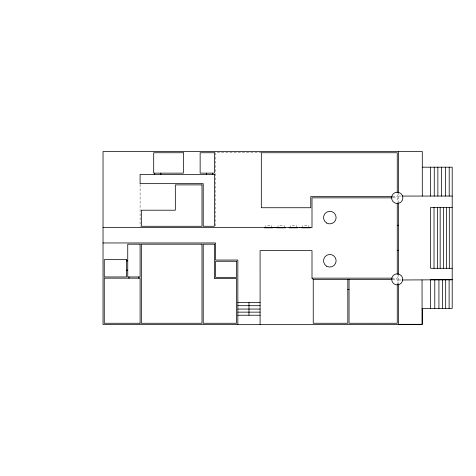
<?xml version="1.0" encoding="UTF-8"?>
<svg xmlns="http://www.w3.org/2000/svg" width="476" height="476" viewBox="0 0 476 476"><rect width="100%" height="100%" fill="white"/><g stroke="black" fill="none" stroke-linecap="round" stroke-linejoin="round"><path stroke-width="0.36" stroke-dasharray="2.38 1.78" d="M261.324 152.748L215.586 152.748L215.586 226.772M398.495 196.058L401.47 196.058M392.474 196.612L397.258 196.612L397.258 193.637M392.884 197.849L397.258 197.849L397.258 202.3M391.921 278.151L397.258 278.151L397.258 273.914M392.468 279.388L397.258 279.388L397.258 284.856M398.495 279.983L401.435 279.983M398.495 192.381L398.495 203.317M398.495 274.051L398.495 284.041M308.912 227.82L308.912 225.66L302.73 225.66L302.73 227.82M296.548 227.82L296.548 225.66L290.366 225.66L290.366 227.82M284.19 227.82L284.19 225.66L278.008 225.66L278.008 227.82M271.826 227.82L271.826 225.66L265.65 225.66L265.65 227.82M140.099 184.396L140.099 226.772"/><path stroke-width="0.71" d="M402.172 279.983L452.2 279.733L430.631 279.733L430.631 308.412M422.289 167.195L452.2 167.195L452.2 308.412L422.039 308.412M402.214 196.058L452.2 196.058M392.159 196.612L310.763 196.612L310.763 207.738L261.324 207.738L261.324 152.748L397.258 152.748L397.258 192.893M392.159 197.849L312 197.849L312 227.516L103.03 227.516M452.2 207.363L430.631 207.363L430.631 268.303L452.2 268.303M397.258 225.291L398.495 225.291M103.03 242.962L215.586 242.962L215.586 260.045L237.839 260.045L237.851 324.501M397.258 250.316L398.495 250.316M126.503 260.884L127.741 260.884M126.503 270.16L127.741 270.16M260.098 324.501L260.086 250.626L312 250.626L312 278.151L391.921 278.151M312 278.151L313.238 279.388L392.159 279.388M347.813 289.473L349.051 289.473M237.851 302.605L260.098 302.605M237.851 305.693L260.098 305.693M237.851 309.055L260.098 309.055M237.851 312.143L260.098 312.143M237.851 315.231L260.098 315.231M398.495 324.311L422.289 324.311L422.289 308.412M449.308 207.363L449.308 268.303M449.207 167.195L449.207 196.058M449.118 279.733L449.118 308.412M446.583 207.363L446.583 268.303M445.685 279.733L445.685 308.412M445.554 167.195L445.554 196.058M443.531 207.363L443.531 268.303M442.62 279.733L442.62 308.412M441.555 167.195L441.555 196.058M440.169 207.363L440.169 268.303M438.932 279.733L438.932 308.412M437.866 167.195L437.866 196.058M437.408 207.363L437.408 268.303M434.778 279.733L434.778 308.412M434.249 167.195L434.249 196.058M434.023 207.363L434.023 268.303M430.631 167.195L430.631 196.058M422.289 196.058L422.289 151.499L103.03 151.511L103.03 324.495L422.105 324.418L422.039 279.983M398.495 151.499L398.495 192.381M398.495 203.317L398.495 274.051M398.495 284.719L398.495 324.495M397.258 203.038L397.258 273.914M397.258 284.594L397.258 323.263L349.051 323.263L349.051 279.388M347.813 279.388L347.813 323.263L313.238 323.263L313.238 279.388M310.144 227.516L310.144 227.82L301.492 227.82L301.492 227.516M299.945 227.516L299.333 227.516M297.786 227.516L297.786 227.82L289.134 227.82L289.134 227.516M285.427 227.516L285.427 227.82L276.77 227.82L276.77 227.516M275.229 227.516L274.61 227.516M273.063 227.516L273.063 227.82L264.412 227.82L264.412 227.516M248.972 302.605L248.972 315.231M212.695 173.145L212.695 174.383M206.513 173.145L206.513 174.383M160.87 173.145L160.87 174.383M154.688 173.145L154.688 174.383M138.861 276.955L138.861 278.192M128.978 276.955L128.978 278.18M391.796 278.621L391.784 280.066A5.516 5.516 0 0 0 396.496 284.85L399.328 284.499A5.516 5.516 0 0 0 399.412 274.307L396.579 273.908A5.516 5.516 0 0 0 392.176 277.234L391.796 278.621M391.819 196.392L391.629 197.849A5.629 5.629 0 0 0 397.258 203.478L398.715 203.288A5.629 5.629 0 0 0 398.715 192.411L397.258 192.221A5.629 5.629 0 0 0 391.819 196.392M183.361 152.748L153.694 152.748L153.694 173.145L183.361 173.145L183.361 152.748M214.355 152.748L200.14 152.748L200.14 173.145L214.355 173.145L214.355 152.748M214.355 174.383L140.099 174.383L140.099 183.653L203.228 183.653L203.228 226.279L214.355 226.279L214.355 174.383M201.991 184.884L175.329 184.884L175.329 210.208L141.336 210.208L141.336 226.279L201.991 226.279L201.991 184.884M140.099 244.2L127.741 244.2L127.741 276.955L140.099 276.955L140.099 244.2M201.991 244.2L141.336 244.2L141.336 323.263L201.991 323.263L201.991 244.2M214.355 244.2L203.228 244.2L203.228 323.263L236.602 323.263L236.602 278.585L214.355 278.585L214.355 244.2M126.503 259.652L104.268 259.652L104.268 276.955L126.503 276.955L126.503 259.652M236.602 261.276L215.586 261.276L215.586 277.347L236.602 277.347L236.602 261.276M140.099 323.263L104.268 323.263L104.268 278.151L140.099 278.192L140.099 323.263M326.655 266.209A6.301 6.301 0 0 0 336.139 260.8A6.301 6.301 0 0 0 326.714 255.291A6.301 6.301 0 0 0 326.655 266.209M326.655 223.03A6.301 6.301 0 0 0 336.139 217.621A6.301 6.301 0 0 0 326.714 212.112A6.301 6.301 0 0 0 326.655 223.03"/></g></svg>
